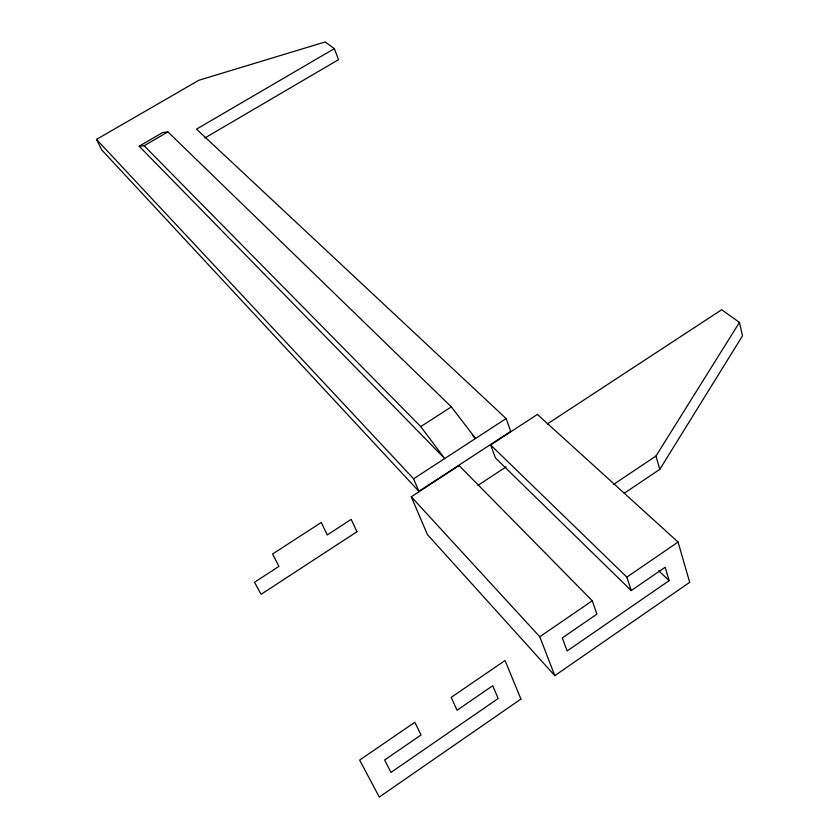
<?xml version="1.0" encoding="UTF-8"?>
<svg xmlns="http://www.w3.org/2000/svg" width="839" height="839" viewBox="0 0 839 839"><rect width="100%" height="100%" fill="white"/><g stroke="black" fill="none" stroke-linecap="round" stroke-linejoin="round"><path stroke-width="1.26" d="M624.185 493.301L659.79 469.358L742.494 335.862L739.453 322.407L721.655 309.748L547.374 423.926M613.561 484.449L655.972 456.028L739.453 322.407M554.799 675.647L689.689 582.329L678.069 542.046L537.4 414.424L490.626 444.964L495.471 457.937L631.201 590.583L665.159 567.258L669.165 580.63L567.154 650.949L562.298 637.923L596.917 614.138L592.282 600.787L459.101 465.551L411.267 496.772L427.376 534.516L554.799 675.647L539.771 636.738L411.267 496.772M539.771 636.738L592.282 600.787M631.201 590.583L626.848 577.117L678.069 542.046M477.936 485.393L506.106 466.872M334.352 48.62L325.175 41.95L198.937 80.229L96.506 139.4L101.771 149.919L418.881 491.318L510.731 431.372L506.127 418.577L196.515 129.133L334.352 48.62L338.516 59.674L204.81 138.016M418.881 491.318L413.596 478.775L506.127 418.577M420.738 426.6L444.712 458.534L139.19 146.217L144.151 145.745L420.738 426.6L451.372 406.873L475.556 438.472L472.735 435.724M139.19 146.217L162.556 132.614L167.926 131.901L451.372 406.873M144.151 145.745L167.926 131.901M658.688 570.761L669.165 580.63M490.626 444.964L626.848 577.117M96.506 139.4L413.596 478.775M655.972 456.028L659.79 469.358M520.935 699.065L379.28 797.05L359.637 760.082L414.854 722.264L421.021 734.995L384.619 759.998L391.005 772.394L498.167 698.509L492.713 685.736L457.045 710.234L451.204 697.377L505.036 660.524L520.935 699.065M356.953 531.748L261.044 594.358L254.542 582.256L278.947 566.377L272.539 554.034L321.253 522.466L327.273 534.946L351.195 519.372L356.953 531.748"/></g></svg>
